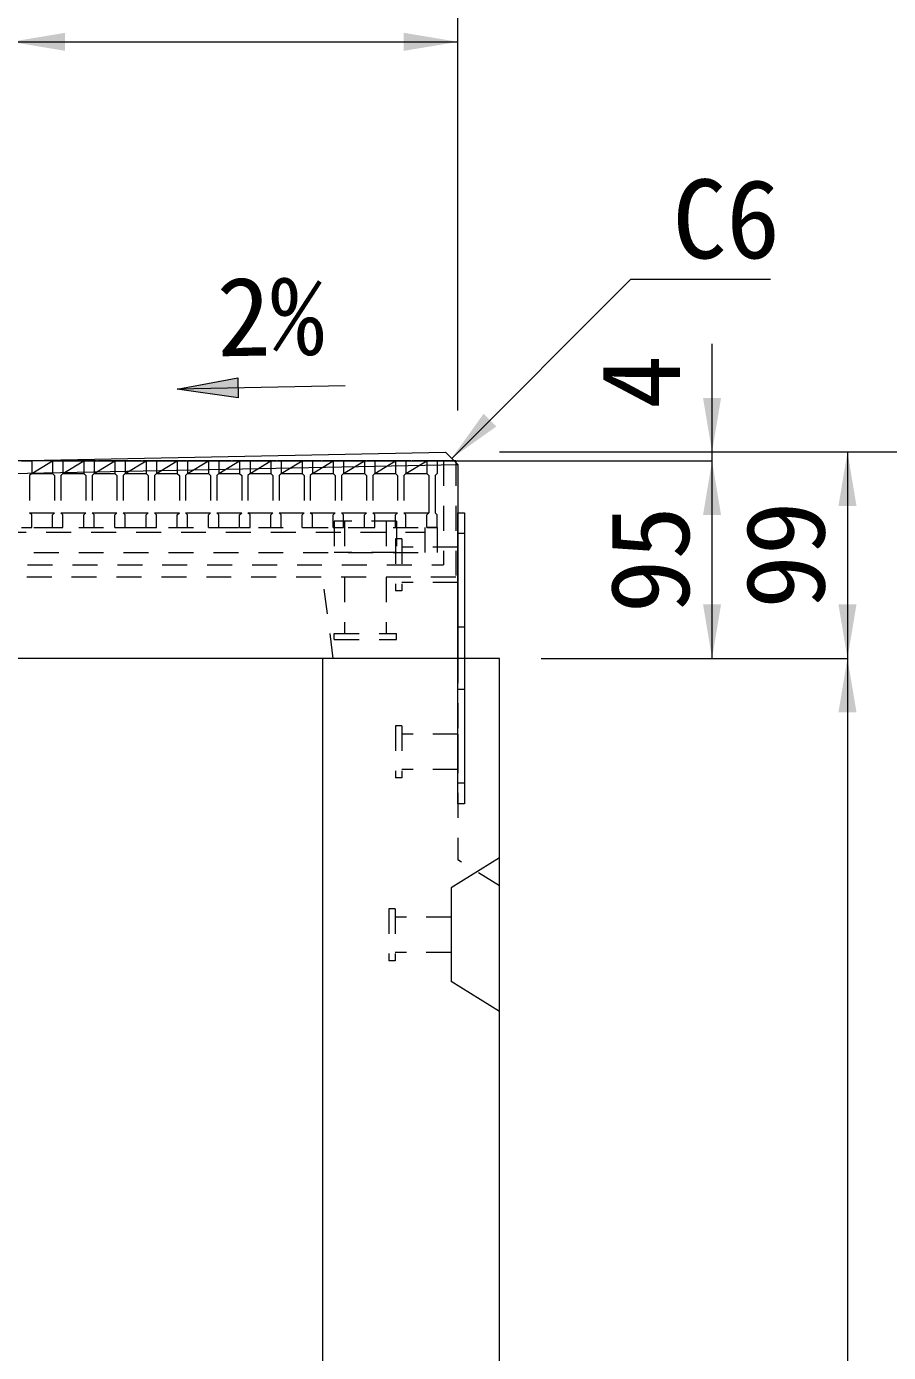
# Model space of a CAD drawing. Units: millimetres at full size, sheet at 1:40; some dimension numbers follow another scale. Extents: x 69750 to 116230, y -28801 to 513.
# Drawn here: x 87590 to 88004, y -22868 to -22230 of the extents above; entities that cross this region are included whole.
import ezdxf
from ezdxf.enums import TextEntityAlignment as Align

# ---------------------------------------------------------------- set-up
doc = ezdxf.new("R2010")
doc.units = ezdxf.units.MM
doc.header["$LTSCALE"] = 40
doc.linetypes.add('USER1', pattern=[0.54, 0.3, -0.24])
for name, color, linetype, lineweight in [('インサート', 92, 'USER1', 5), ('グレーチング', 7, 'USER1', 5), ('ジョイントプレート', 7, 'USER1', 9), ('受枠', 3, 'USER1', 9), ('寸法線', 7, 'Continuous', 9), ('引出線', 4, 'Continuous', 9), ('本体', 7, 'Continuous', 20)]:
    doc.layers.add(name, color=color, linetype=linetype, lineweight=lineweight)
doc.styles.add('ＭＳ ゴシック', font='')
doc.styles.get('ＭＳ ゴシック').set_extended_font_data('MS Gothic')

# ---------------------------------------------------------------- blocks, each defined once
blk = doc.blocks.new('filled_arrow')
at = {"color": 0, "linetype": 'Continuous', "lineweight": -2}
blk.add_solid([(7.5, 1.25), (0, 0), (7.5, -1.25)], dxfattribs=at)

msp = doc.modelspace()

# ---------------------------------------------------------------- hatches: boundary and pattern name
at = {"layer": '引出線'}
msp.add_hatch(color=256, dxfattribs=at).paths.add_polyline_path([(87691.42, -22399.42), (87691.62, -22409.17), (87662.28, -22404.88)])

# ---------------------------------------------------------------- linework, layer by layer
at = {"layer": 'インサート'}
for p, q in [((87737.83, -22468.45), (87737.83, -22483.45)), ((87767.83, -22468.45), (87737.83, -22468.45)), ((87742.83, -22468.45), (87742.83, -22483.45)), ((87762.83, -22468.45), (87762.83, -22483.45)), ((87767.83, -22468.45), (87767.83, -22483.45)), ((87770.32, -22476.95), (87767.32, -22476.95)), ((87767.32, -22476.95), (87767.32, -22501.95)), ((87770.33, -22476.95), (87767.32, -22476.95)), ((87767.32, -22476.95), (87767.32, -22501.95)), ((87770.32, -22476.95), (87770.32, -22501.95)), ((87770.33, -22476.95), (87770.33, -22501.95)), ((87767.83, -22483.45), (87737.83, -22483.45)), ((87797.32, -22480.95), (87770.32, -22480.95)), ((87797.33, -22480.95), (87770.33, -22480.95)), ((87797.32, -22480.95), (87797.32, -22497.95)), ((87742.83, -22495.45), (87742.83, -22522.45)), ((87762.83, -22495.45), (87762.83, -22522.45)), ((87797.32, -22497.95), (87770.32, -22497.95)), ((87797.33, -22497.95), (87770.33, -22497.95)), ((87770.32, -22501.95), (87767.32, -22501.95)), ((87770.33, -22501.95), (87767.32, -22501.95)), ((87737.83, -22522.45), (87767.83, -22522.45)), ((87737.83, -22525.45), (87737.83, -22522.45)), ((87767.83, -22525.45), (87767.83, -22522.45)), ((87737.83, -22525.45), (87767.83, -22525.45)), ((87767.32, -22566.95), (87767.32, -22591.95)), ((87770.32, -22566.95), (87767.32, -22566.95)), ((87770.32, -22566.95), (87770.32, -22591.95)), ((87797.33, -22570.95), (87770.32, -22570.95)), ((87797.33, -22570.95), (87797.33, -22587.95)), ((87797.33, -22587.95), (87770.32, -22587.95)), ((87770.32, -22591.95), (87767.32, -22591.95)), ((87764.12, -22654.95), (87764.12, -22679.95)), ((87767.12, -22654.95), (87764.12, -22654.95)), ((87767.12, -22654.95), (87767.12, -22679.95)), ((87794.12, -22658.95), (87767.12, -22658.95)), ((87794.12, -22658.95), (87794.12, -22675.96)), ((87794.12, -22675.95), (87767.12, -22675.95)), ((87767.12, -22679.95), (87764.12, -22679.95))]:
    msp.add_line(p, q, dxfattribs=at)
at = {"layer": 'グレーチング'}
for p, q in [((87787.33, -22439.45), (87377.33, -22439.45)), ((87587.33, -22439.45), (87592.33, -22439.45)), ((87592.33, -22439.45), (87592.33, -22445.45)), ((87592.33, -22445.45), (87602.33, -22439.45)), ((87602.33, -22439.45), (87607.33, -22439.45)), ((87602.33, -22439.45), (87602.33, -22445.45)), ((87607.33, -22439.45), (87607.33, -22445.45)), ((87607.33, -22445.45), (87617.33, -22439.45)), ((87617.33, -22439.45), (87622.33, -22439.45)), ((87617.33, -22439.45), (87617.33, -22445.45)), ((87622.33, -22439.45), (87622.33, -22445.45)), ((87622.33, -22445.45), (87632.33, -22439.45)), ((87632.33, -22439.45), (87632.33, -22445.45)), ((87632.33, -22439.45), (87637.33, -22439.45)), ((87637.33, -22439.45), (87637.33, -22445.45)), ((87637.33, -22445.45), (87647.33, -22439.45)), ((87647.33, -22439.45), (87647.33, -22445.45)), ((87647.33, -22439.45), (87652.33, -22439.45)), ((87652.33, -22439.45), (87652.33, -22445.45)), ((87652.33, -22445.45), (87662.33, -22439.45)), ((87662.33, -22439.45), (87667.33, -22439.45)), ((87662.33, -22439.45), (87662.33, -22445.45)), ((87667.33, -22439.45), (87667.33, -22445.45)), ((87667.33, -22445.45), (87677.33, -22439.45)), ((87677.33, -22439.45), (87682.33, -22439.45)), ((87677.33, -22439.45), (87677.33, -22445.45)), ((87682.33, -22439.45), (87682.33, -22445.45)), ((87682.33, -22445.45), (87692.33, -22439.45)), ((87692.33, -22439.45), (87697.33, -22439.45)), ((87692.33, -22439.45), (87692.33, -22445.45)), ((87697.33, -22439.45), (87697.33, -22445.45)), ((87697.33, -22445.45), (87707.33, -22439.45)), ((87707.33, -22439.45), (87712.33, -22439.45)), ((87707.33, -22439.45), (87707.33, -22445.45)), ((87712.33, -22439.45), (87712.33, -22445.45)), ((87712.33, -22445.45), (87722.33, -22439.45)), ((87722.33, -22439.45), (87722.33, -22445.45)), ((87722.33, -22439.45), (87727.33, -22439.45)), ((87727.33, -22439.45), (87727.33, -22445.45)), ((87727.33, -22445.45), (87737.33, -22439.45)), ((87737.33, -22439.45), (87737.33, -22445.45)), ((87742.33, -22439.45), (87742.33, -22445.45)), ((87742.33, -22445.45), (87752.33, -22439.45)), ((87752.33, -22439.45), (87752.33, -22445.45)), ((87757.33, -22439.45), (87757.33, -22445.45)), ((87757.33, -22445.45), (87767.33, -22439.45)), ((87767.33, -22439.45), (87767.33, -22445.45)), ((87772.33, -22439.45), (87772.33, -22445.45)), ((87772.33, -22445.45), (87782.33, -22439.45)), ((87592.33, -22445.45), (87591.33, -22446.45)), ((87591.33, -22446.45), (87591.33, -22464.45)), ((87592.33, -22445.45), (87602.33, -22445.45)), ((87602.33, -22445.45), (87603.33, -22446.45)), ((87603.33, -22446.45), (87603.33, -22464.45)), ((87607.33, -22445.45), (87606.33, -22446.45)), ((87606.33, -22446.45), (87606.33, -22464.45)), ((87607.33, -22445.45), (87617.33, -22445.45)), ((87617.33, -22445.45), (87618.33, -22446.45)), ((87618.33, -22446.45), (87618.33, -22464.45)), ((87622.33, -22445.45), (87621.33, -22446.45)), ((87621.33, -22446.45), (87621.33, -22464.45)), ((87622.33, -22445.45), (87632.33, -22445.45)), ((87632.33, -22445.45), (87633.33, -22446.45)), ((87633.33, -22446.45), (87633.33, -22464.45)), ((87637.33, -22445.45), (87636.33, -22446.45)), ((87636.33, -22446.45), (87636.33, -22464.45)), ((87637.33, -22445.45), (87647.33, -22445.45)), ((87647.33, -22445.45), (87648.33, -22446.45)), ((87648.33, -22446.45), (87648.33, -22464.45)), ((87652.33, -22445.45), (87651.33, -22446.45)), ((87651.33, -22446.45), (87651.33, -22464.45)), ((87652.33, -22445.45), (87662.33, -22445.45)), ((87662.33, -22445.45), (87663.33, -22446.45)), ((87663.33, -22446.45), (87663.33, -22464.45)), ((87667.33, -22445.45), (87666.33, -22446.45)), ((87666.33, -22446.45), (87666.33, -22464.45)), ((87667.33, -22445.45), (87677.33, -22445.45)), ((87677.33, -22445.45), (87678.33, -22446.45)), ((87678.33, -22446.45), (87678.33, -22464.45)), ((87682.33, -22445.45), (87681.33, -22446.45)), ((87681.33, -22446.45), (87681.33, -22464.45)), ((87682.33, -22445.45), (87692.33, -22445.45)), ((87692.33, -22445.45), (87693.33, -22446.45)), ((87693.33, -22446.45), (87693.33, -22464.45)), ((87697.33, -22445.45), (87696.33, -22446.45)), ((87696.33, -22446.45), (87696.33, -22464.45)), ((87697.33, -22445.45), (87707.33, -22445.45)), ((87707.33, -22445.45), (87708.33, -22446.45)), ((87708.33, -22446.45), (87708.33, -22464.45)), ((87712.33, -22445.45), (87711.33, -22446.45)), ((87711.33, -22446.45), (87711.33, -22464.45)), ((87712.33, -22445.45), (87722.33, -22445.45)), ((87722.33, -22445.45), (87723.33, -22446.45)), ((87723.33, -22446.45), (87723.33, -22464.45)), ((87727.33, -22445.45), (87726.33, -22446.45)), ((87726.33, -22446.45), (87726.33, -22464.45)), ((87727.33, -22445.45), (87737.33, -22445.45)), ((87737.33, -22445.45), (87738.33, -22446.45)), ((87738.33, -22446.45), (87738.33, -22464.45)), ((87742.33, -22445.45), (87741.33, -22446.45)), ((87741.33, -22446.45), (87741.33, -22464.45)), ((87742.33, -22445.45), (87752.33, -22445.45)), ((87752.33, -22445.45), (87753.33, -22446.45)), ((87753.33, -22446.45), (87753.33, -22464.45)), ((87757.33, -22445.45), (87756.33, -22446.45)), ((87756.33, -22446.45), (87756.33, -22464.45)), ((87757.33, -22445.45), (87767.33, -22445.45)), ((87767.33, -22445.45), (87768.33, -22446.45)), ((87768.33, -22446.45), (87768.33, -22464.45)), ((87772.33, -22445.45), (87771.33, -22446.45)), ((87771.33, -22446.45), (87771.33, -22464.45)), ((87772.33, -22445.45), (87782.33, -22445.45)), ((87592.33, -22465.45), (87591.33, -22464.45)), ((87591.33, -22464.45), (87603.33, -22464.45)), ((87592.33, -22471.45), (87592.33, -22465.45)), ((87602.33, -22465.45), (87603.33, -22464.45)), ((87602.33, -22471.45), (87602.33, -22465.45)), ((87607.33, -22465.45), (87606.33, -22464.45)), ((87606.33, -22464.45), (87618.33, -22464.45)), ((87607.33, -22471.45), (87607.33, -22465.45)), ((87617.33, -22465.45), (87618.33, -22464.45)), ((87617.33, -22471.45), (87617.33, -22465.45)), ((87622.33, -22465.45), (87621.33, -22464.45)), ((87621.33, -22464.45), (87633.33, -22464.45)), ((87622.33, -22471.45), (87622.33, -22465.45)), ((87632.33, -22465.45), (87633.33, -22464.45)), ((87632.33, -22471.45), (87632.33, -22465.45)), ((87637.33, -22465.45), (87636.33, -22464.45)), ((87636.33, -22464.45), (87648.33, -22464.45)), ((87637.33, -22471.45), (87637.33, -22465.45)), ((87647.33, -22465.45), (87648.33, -22464.45)), ((87647.33, -22471.45), (87647.33, -22465.45)), ((87652.33, -22465.45), (87651.33, -22464.45)), ((87651.33, -22464.45), (87663.33, -22464.45)), ((87652.33, -22471.45), (87652.33, -22465.45)), ((87662.33, -22465.45), (87663.33, -22464.45)), ((87662.33, -22471.45), (87662.33, -22465.45)), ((87667.33, -22465.45), (87666.33, -22464.45)), ((87666.33, -22464.45), (87678.33, -22464.45)), ((87667.33, -22471.45), (87667.33, -22465.45)), ((87677.33, -22465.45), (87678.33, -22464.45)), ((87677.33, -22471.45), (87677.33, -22465.45)), ((87682.33, -22465.45), (87681.33, -22464.45)), ((87681.33, -22464.45), (87693.33, -22464.45)), ((87682.33, -22471.45), (87682.33, -22465.45)), ((87692.33, -22465.45), (87693.33, -22464.45)), ((87692.33, -22471.45), (87692.33, -22465.45)), ((87697.33, -22465.45), (87696.33, -22464.45)), ((87696.33, -22464.45), (87708.33, -22464.45)), ((87697.33, -22471.45), (87697.33, -22465.45)), ((87707.33, -22465.45), (87708.33, -22464.45)), ((87707.33, -22471.45), (87707.33, -22465.45)), ((87712.33, -22465.45), (87711.33, -22464.45)), ((87711.33, -22464.45), (87723.33, -22464.45)), ((87712.33, -22471.45), (87712.33, -22465.45)), ((87722.33, -22465.45), (87723.33, -22464.45)), ((87722.33, -22471.45), (87722.33, -22465.45)), ((87727.33, -22465.45), (87726.33, -22464.45)), ((87726.33, -22464.45), (87738.33, -22464.45)), ((87727.33, -22471.45), (87727.33, -22465.45)), ((87737.33, -22465.45), (87738.33, -22464.45)), ((87737.33, -22471.45), (87737.33, -22465.45)), ((87742.33, -22465.45), (87741.33, -22464.45)), ((87741.33, -22464.45), (87753.33, -22464.45)), ((87742.33, -22471.45), (87742.33, -22465.45)), ((87752.33, -22465.45), (87753.33, -22464.45)), ((87752.33, -22471.45), (87752.33, -22465.45)), ((87757.33, -22465.45), (87756.33, -22464.45)), ((87756.33, -22464.45), (87768.33, -22464.45)), ((87757.33, -22471.45), (87757.33, -22465.45)), ((87767.33, -22465.45), (87768.33, -22464.45)), ((87767.33, -22471.45), (87767.33, -22465.45)), ((87772.33, -22465.45), (87771.33, -22464.45)), ((87771.33, -22464.45), (87783.33, -22464.45)), ((87772.33, -22471.45), (87772.33, -22465.45)), ((87587.33, -22471.45), (87592.33, -22471.45)), ((87602.33, -22471.45), (87607.33, -22471.45)), ((87617.33, -22471.45), (87622.33, -22471.45)), ((87632.33, -22471.45), (87637.33, -22471.45)), ((87647.33, -22471.45), (87652.33, -22471.45)), ((87662.33, -22471.45), (87667.33, -22471.45)), ((87677.33, -22471.45), (87682.33, -22471.45)), ((87692.33, -22471.45), (87697.33, -22471.45)), ((87707.33, -22471.45), (87712.33, -22471.45)), ((87722.33, -22471.45), (87727.33, -22471.45)), ((87737.33, -22471.45), (87742.33, -22471.45)), ((87752.33, -22471.45), (87757.33, -22471.45)), ((87767.33, -22471.45), (87772.33, -22471.45))]:
    msp.add_line(p, q, dxfattribs=at)
at = {"layer": 'グレーチング', "linetype": 'Continuous'}
for p, q in [((87782.33, -22439.45), (87787.33, -22439.45)), ((87782.33, -22439.45), (87782.33, -22445.45)), ((87787.33, -22439.45), (87787.33, -22445.45)), ((87782.33, -22445.45), (87783.33, -22446.45)), ((87783.33, -22446.45), (87783.33, -22464.45)), ((87787.33, -22445.45), (87786.33, -22446.45)), ((87786.33, -22446.45), (87786.33, -22464.45)), ((87782.33, -22465.45), (87783.33, -22464.45)), ((87782.33, -22471.45), (87782.33, -22465.45)), ((87787.33, -22465.45), (87786.33, -22464.45)), ((87787.33, -22471.45), (87787.33, -22465.45)), ((87782.33, -22471.45), (87787.33, -22471.45)), ((87787.33, -22471.45), (87782.33, -22471.45))]:
    msp.add_line(p, q, dxfattribs=at)
at = {"layer": 'ジョイントプレート'}
for p, q in [((87800.53, -22474.45), (87797.33, -22474.45)), ((87800.53, -22519.45), (87797.33, -22519.45)), ((87800.53, -22549.45), (87797.33, -22549.45)), ((87800.53, -22594.45), (87797.33, -22594.45))]:
    msp.add_line(p, q, dxfattribs=at)
at = {"layer": 'ジョイントプレート', "linetype": 'Continuous'}
msp.add_lwpolyline([(87797.33, -22604.45), (87797.33, -22464.45), (87800.53, -22464.45), (87800.53, -22604.45)], close=True, dxfattribs=at)
at = {"layer": '受枠'}
for p, q in [((87796.33, -22439.45), (87368.33, -22439.45)), ((87790.33, -22439.45), (87790.33, -22489.45)), ((87796.33, -22439.45), (87796.33, -22495.45)), ((87374.33, -22489.45), (87790.33, -22489.45)), ((87796.33, -22495.45), (87368.33, -22495.45))]:
    msp.add_line(p, q, dxfattribs=at)
at = {"layer": '受枠', "lineweight": 5}
for p, q in [((87377.33, -22471.45), (87787.33, -22471.45)), ((87781.33, -22471.45), (87781.33, -22483.45)), ((87787.33, -22471.45), (87787.33, -22489.45)), ((87383.33, -22473.75), (87781.33, -22473.75)), ((87377.33, -22483.45), (87787.33, -22483.45))]:
    msp.add_line(p, q, dxfattribs=at)
at = {"layer": '寸法線'}
for p, q in [((87797.33, -22415.15), (87797.33, -22158.06)), ((87582.33, -22237.77), (87797.33, -22237.77)), ((87797.33, -22415.15), (87797.33, -22237.77)), ((87919.56, -22491.45), (87919.56, -22383.15)), ((87602.33, -22439.45), (87919.56, -22439.45)), ((87602.33, -22439.45), (87919.56, -22439.45)), ((87817.32, -22435.15), (88100.28, -22435.15)), ((87817.32, -22435.15), (87919.56, -22435.15)), ((87817.33, -22435.15), (87984.69, -22435.15)), ((87919.56, -22534.45), (87919.56, -22439.45)), ((87984.69, -22435.15), (87984.69, -22534.45)), ((87837.33, -22534.45), (87984.69, -22534.45)), ((87837.33, -22534.45), (87984.69, -22534.45)), ((87837.33, -22534.45), (87919.56, -22534.45)), ((87984.69, -22534.45), (87984.69, -23584.45))]:
    msp.add_line(p, q, dxfattribs=at)
at = {"layer": '引出線', "lineweight": 13}
msp.add_line((87743.01, -22403.27), (87662.27, -22404.88), dxfattribs=at)
at = {"layer": '引出線'}
msp.add_lwpolyline([(87794.33, -22438.21), (87880.57, -22351.97), (87947.68, -22351.97)], dxfattribs=at)
at = {"layer": '引出線', "lineweight": 13}
msp.add_lwpolyline([(87691.42, -22399.42), (87691.62, -22409.17), (87662.28, -22404.88)], close=True, dxfattribs=at)
at = {"layer": '本体'}
for p, q in [((87582.33, -22439.45), (87791.33, -22435.27)), ((87791.33, -22435.27), (87797.33, -22441.15)), ((87797.33, -22441.15), (87797.33, -22534.45)), ((87817.33, -22534.45), (87367.33, -22534.45)), ((87732.33, -22963.92), (87732.33, -22534.45)), ((87817.33, -23584.45), (87817.33, -22534.45))]:
    msp.add_line(p, q, dxfattribs=at)
at = {"layer": '本体', "lineweight": 5}
for p, q in [((87582.33, -22445.45), (87797.32, -22441.15)), ((87817.33, -22630.46), (87794.12, -22644.95)), ((87794.12, -22644.95), (87794.12, -22689.96)), ((87817.33, -22704.46), (87794.12, -22689.96))]:
    msp.add_line(p, q, dxfattribs=at)
at = {"layer": '本体', "linetype": 'USER1', "lineweight": 9}
msp.add_line((87737.33, -22534.45), (87732.33, -22495.45), dxfattribs=at)
at = {"layer": '本体', "linetype": 'USER1', "lineweight": 5}
for p in [(87797.33, -22534.45), (87817.33, -22643.96)]:
    msp.add_line(p, (87797.33, -22631.45), dxfattribs=at)

# ---------------------------------------------------------------- block references
at = {"layer": '寸法線', "xscale": 3.47, "yscale": 3.47}
msp.add_blockref('filled_arrow', (87582.33, -22237.77), dxfattribs=at)
for p, rotation in [((87797.33, -22237.77), 180), ((87919.56, -22435.15), 90), ((87919.56, -22439.45), 270), ((87919.56, -22439.45), 270), ((87984.69, -22435.15), 270), ((87919.56, -22534.45), 90), ((87984.69, -22534.45), 90), ((87984.69, -22534.45), 270)]:
    msp.add_blockref('filled_arrow', p, dxfattribs=dict(at, rotation=rotation))
at = {"layer": '引出線', "xscale": 3.47, "yscale": 3.47, "rotation": 45}
msp.add_blockref('filled_arrow', (87794.33, -22438.21), dxfattribs=at)

# ---------------------------------------------------------------- texts
at = {"layer": '寸法線', "style": 'ＭＳ ゴシック'}
for s, p in [('4', (87885.21, -22401.47)), ('95', (87889.56, -22486.95)), ('99', (87954.69, -22484.8))]:
    msp.add_text(s, height=37.98, rotation=90, dxfattribs=at).set_placement(p, align=Align.MIDDLE_CENTER)
at = {"layer": '引出線', "style": 'ＭＳ ゴシック'}
msp.add_text('C6', height=37.98, dxfattribs=at).set_placement((87900.57, -22303.97), align=Align.TOP_LEFT)
msp.add_text('2%', height=37.98, rotation=1, dxfattribs=at).set_placement((87707.2, -22369.7), align=Align.MIDDLE_CENTER)

doc.saveas('drawing.dxf')
